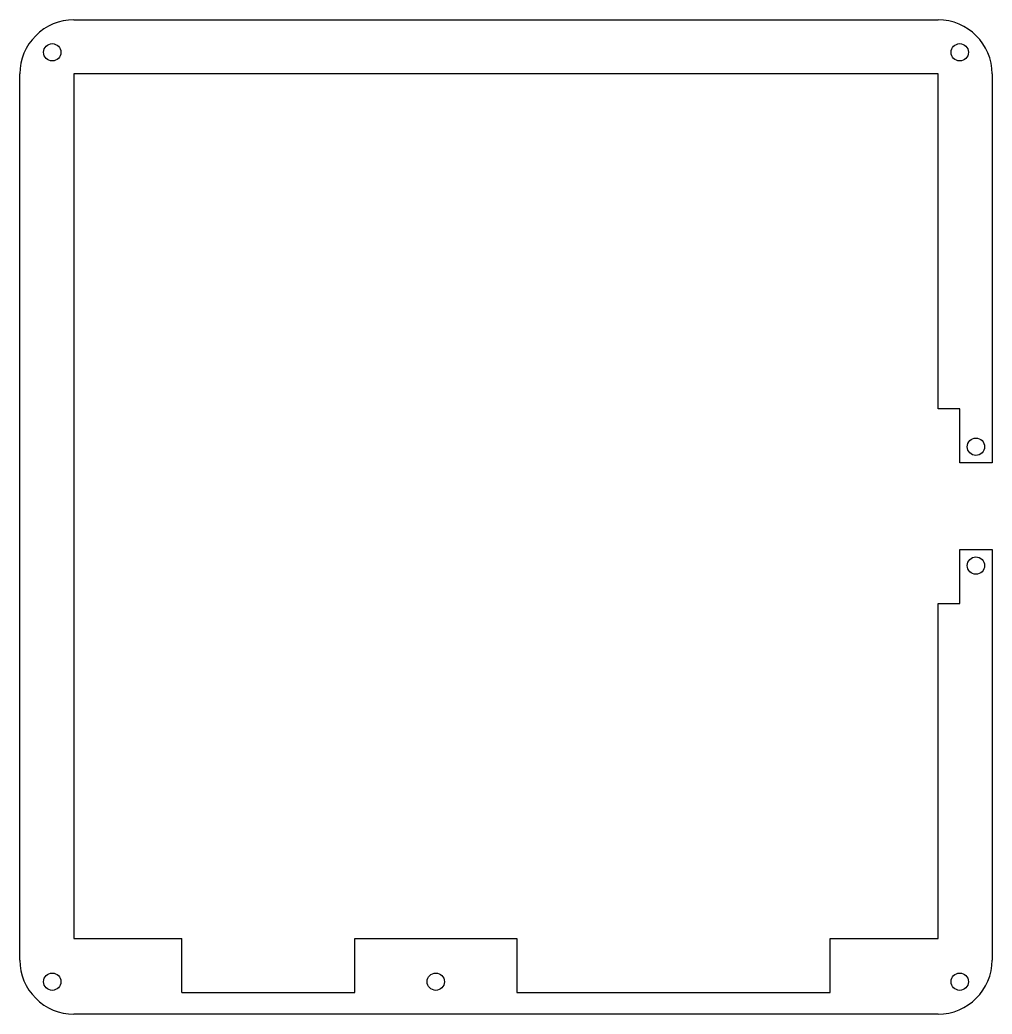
# Model space of a CAD drawing. Extents: x -45 to 45, y -47 to 45.
import ezdxf

# ---------------------------------------------------------------- set-up
doc = ezdxf.new("R2010")
doc.units = 0
doc.layers.get('0').update_dxf_attribs({"linetype": 'continuous'})

# ---------------------------------------------------------------- blocks, each defined once
blk = doc.blocks.new('POCKET')
at = {"color": 0}
for p, q in [((-40, 45), (40, 45)), ((-45, -42), (-45, 40)), ((-40, 40), (-40, -40)), ((40, 40), (-40, 40)), ((40, 9), (40, 40)), ((45, 40), (45, 4)), ((42, 9), (40, 9)), ((42, 4), (42, 9)), ((45, 4), (42, 4)), ((42, -4), (45, -4)), ((42, -9), (42, -4)), ((45, -4), (45, -42)), ((40, -9), (42, -9)), ((40, -40), (40, -9)), ((-40, -40), (-30, -40)), ((-30, -45), (-30, -40)), ((-14, -40), (1, -40)), ((-14, -45), (-14, -40)), ((1, -40), (1, -45)), ((30, -40), (40, -40)), ((30, -45), (30, -40)), ((-30, -45), (-14, -45)), ((1, -45), (30, -45)), ((40, -47), (-40, -47))]:
    blk.add_line(p, q, dxfattribs=at)
for centre in [(-42, 42), (42, 42), (43.5, 5.5), (43.5, -5.5), (-42, -44), (-6.5, -44), (42, -44)]:
    blk.add_circle(centre, 0.8, dxfattribs=at)
for centre, start, end in [((-40, 40), 89.99998, -179.99998), ((40, 40), 0, 89.99998), ((-40, -42), 179.99998, -89.99998), ((40, -42), -89.99998, 0)]:
    blk.add_arc(centre, 5, start, end, dxfattribs=at)

msp = doc.modelspace()

# ---------------------------------------------------------------- block references
at = {"color": 0}
msp.add_blockref('POCKET', (0, 0), dxfattribs=at)

doc.saveas('drawing.dxf')
